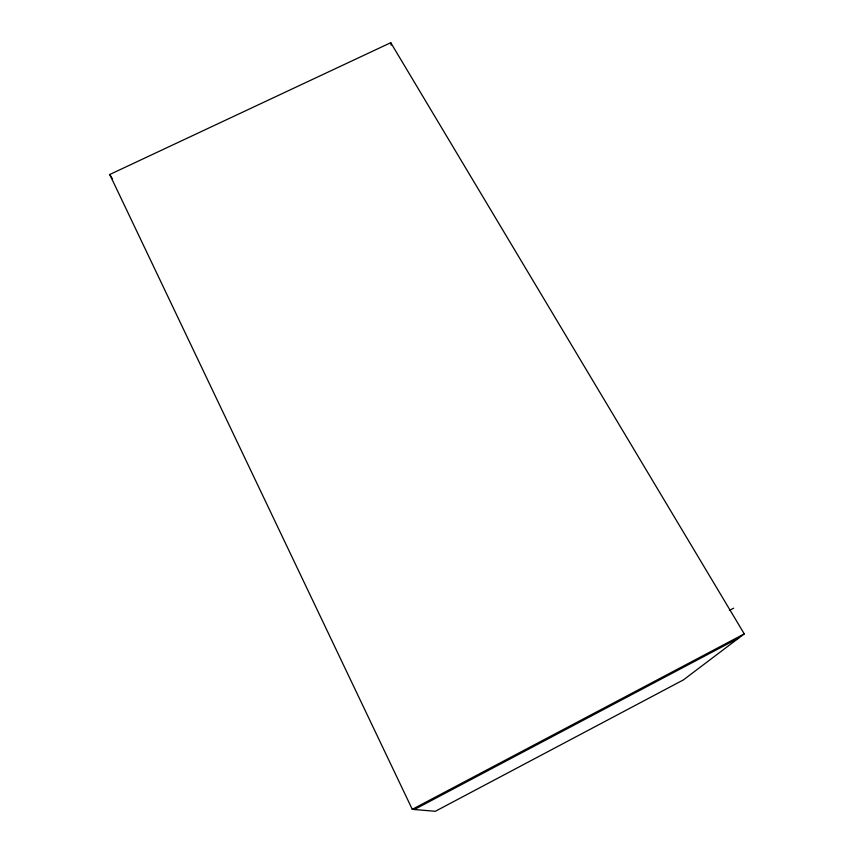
<?xml version="1.0" encoding="UTF-8"?>
<svg xmlns="http://www.w3.org/2000/svg" width="854" height="854" viewBox="0 0 854 854"><rect width="100%" height="100%" fill="white"/><g stroke="black" fill="none" stroke-linecap="round" stroke-linejoin="round"><path stroke-width="1.28" d="M744.261 633.892L683.424 679.891L435.294 811.3L412.279 809.336L109.739 174.504L390.758 42.7L744.261 633.892L412.279 809.336M414.371 809.517L738.753 638.055M729.348 610.439L733.65 608.187M109.739 174.504L112.493 179.02M390.758 42.7L391.111 45.145"/></g></svg>
